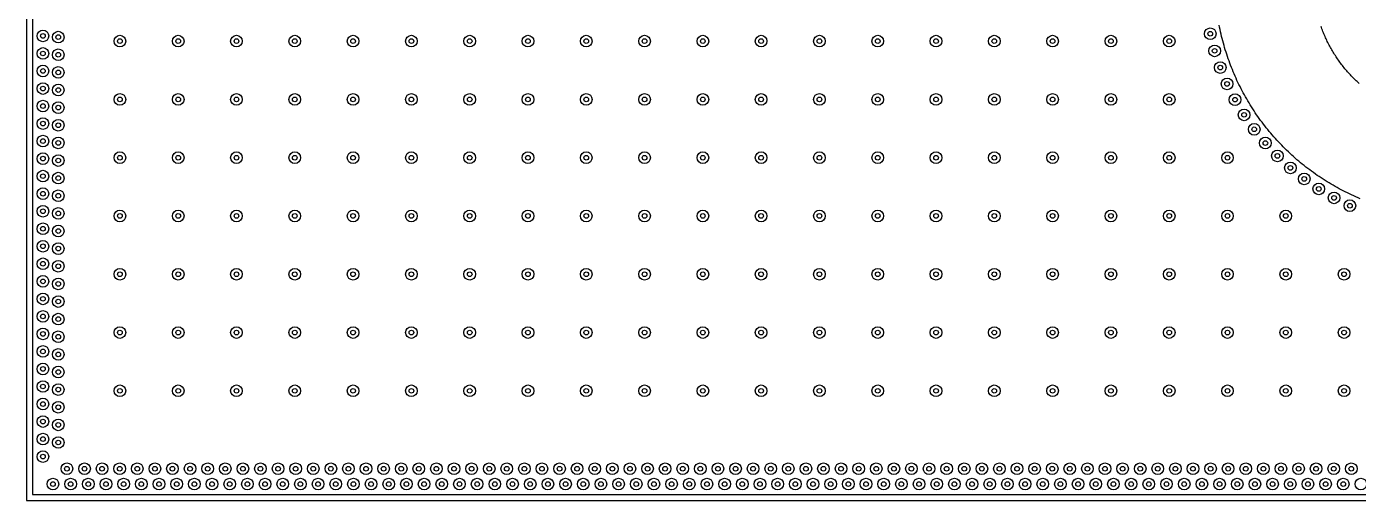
# Model space of a CAD drawing. Header units: millimetres. Extents: x 0 to 99, y -63 to 63.
# Drawn here: x -0.2 to 56.9, y -63.4 to -43.1 of the extents above; entities that cross this region are included whole.
import ezdxf

# ---------------------------------------------------------------- set-up
doc = ezdxf.new("R2010")
doc.units = ezdxf.units.MM
for name, color, linetype in [('BOARD_OUTLINE', 5, 'Continuous'), ('TOP_COPPER', 1, 'Continuous'), ('TOP_GROUND_POUR', 3, 'Continuous'), ('VIA_HOLES', 7, 'Continuous'), ('VIA_PADS', 2, 'Continuous')]:
    doc.layers.add(name, color=color, linetype=linetype)

msp = doc.modelspace()

# ---------------------------------------------------------------- linework, layer by layer
at = {"layer": 'BOARD_OUTLINE'}
msp.add_lwpolyline([(-0.25, -63.449), (99.034, -63.449), (99.034, 63.449), (-0.25, 63.449)], close=True, dxfattribs=at)
at = {"layer": 'TOP_COPPER'}
msp.add_lwpolyline([(56.894, -45.565), (56.851, -45.526), (56.808, -45.486), (56.765, -45.446), (56.723, -45.406), (56.682, -45.365), (56.64, -45.324), (56.6, -45.282), (56.559, -45.24), (56.519, -45.198), (56.48, -45.155), (56.44, -45.112), (56.402, -45.068), (56.363, -45.024), (56.326, -44.98), (56.288, -44.935), (56.251, -44.89), (56.215, -44.844), (56.179, -44.798), (56.143, -44.752), (56.108, -44.706), (56.073, -44.659), (56.039, -44.612), (56.005, -44.564), (55.972, -44.516), (55.939, -44.468), (55.907, -44.42), (55.875, -44.371), (55.843, -44.322), (55.813, -44.272), (55.782, -44.222), (55.752, -44.172), (55.723, -44.122), (55.694, -44.071), (55.666, -44.02), (55.638, -43.969), (55.61, -43.918), (55.583, -43.866), (55.557, -43.814), (55.531, -43.762), (55.506, -43.709), (55.481, -43.656), (55.457, -43.603), (55.433, -43.55), (55.41, -43.497), (55.387, -43.443), (55.365, -43.389), (55.343, -43.335), (55.322, -43.28), (55.301, -43.226), (55.281, -43.171), (55.262, -43.116)], dxfattribs=at)
at = {"layer": 'TOP_GROUND_POUR'}
for points in [[(0, -5.059), (0, -63.199), (98.784, -63.199)], [(56.939, -50.51), (56.847, -50.47), (56.756, -50.431), (56.664, -50.39), (56.573, -50.348), (56.483, -50.306), (56.393, -50.262), (56.303, -50.218), (56.214, -50.173), (56.126, -50.127), (56.037, -50.08), (55.95, -50.032), (55.862, -49.983), (55.775, -49.934), (55.689, -49.883), (55.603, -49.832), (55.518, -49.78), (55.433, -49.727), (55.349, -49.673), (55.265, -49.618), (55.182, -49.563), (55.099, -49.507), (55.017, -49.45), (54.936, -49.392), (54.855, -49.333), (54.775, -49.274), (54.695, -49.214), (54.616, -49.152), (54.537, -49.091), (54.459, -49.028), (54.382, -48.965), (54.305, -48.9), (54.229, -48.836), (54.154, -48.77), (54.079, -48.704), (54.005, -48.636), (53.931, -48.569), (53.859, -48.5), (53.786, -48.431), (53.715, -48.361), (53.644, -48.29), (53.575, -48.219), (53.505, -48.147), (53.437, -48.074), (53.369, -48.001), (53.302, -47.926), (53.235, -47.852), (53.17, -47.776), (53.105, -47.7), (53.041, -47.623), (52.977, -47.546), (52.915, -47.468), (52.853, -47.39), (52.792, -47.311), (52.731, -47.231), (52.672, -47.15), (52.613, -47.07), (52.556, -46.988), (52.498, -46.906), (52.442, -46.823), (52.387, -46.74), (52.332, -46.656), (52.278, -46.572), (52.226, -46.487), (52.173, -46.402), (52.122, -46.316), (52.072, -46.23), (52.022, -46.143), (51.973, -46.056), (51.926, -45.968), (51.878, -45.88), (51.833, -45.791), (51.787, -45.702), (51.743, -45.612), (51.699, -45.522), (51.657, -45.432), (51.615, -45.341), (51.575, -45.25), (51.535, -45.158), (51.496, -45.066), (51.458, -44.974), (51.421, -44.881), (51.384, -44.788), (51.349, -44.694), (51.315, -44.6), (51.282, -44.506), (51.249, -44.411), (51.218, -44.316), (51.187, -44.221), (51.157, -44.126), (51.128, -44.03), (51.101, -43.934), (51.074, -43.838), (51.048, -43.741), (51.023, -43.644), (50.999, -43.547), (50.976, -43.45), (50.954, -43.352), (50.933, -43.255), (50.913, -43.157), (50.894, -43.059)]]:
    msp.add_lwpolyline(points, dxfattribs=at)
at = {"layer": 'VIA_HOLES'}
for centre in [(50.511, -43.433), (0.45, -43.528), (1.107, -43.579), (3.75, -43.75), (6.25, -43.75), (8.75, -43.75), (11.25, -43.75), (13.75, -43.75), (16.25, -43.75), (18.75, -43.75), (21.25, -43.75), (23.75, -43.75), (26.25, -43.75), (28.75, -43.75), (31.25, -43.75), (33.75, -43.75), (36.25, -43.75), (38.75, -43.75), (41.25, -43.75), (43.75, -43.75), (46.25, -43.75), (48.75, -43.75), (0.45, -44.28), (1.107, -44.335), (50.699, -44.167), (0.45, -45.031), (1.107, -45.091), (50.94, -44.885), (0.45, -45.783), (51.232, -45.585), (1.107, -45.847), (3.75, -46.25), (6.25, -46.25), (8.75, -46.25), (11.25, -46.25), (13.75, -46.25), (16.25, -46.25), (18.75, -46.25), (21.25, -46.25), (23.75, -46.25), (26.25, -46.25), (28.75, -46.25), (31.25, -46.25), (33.75, -46.25), (36.25, -46.25), (38.75, -46.25), (41.25, -46.25), (43.75, -46.25), (46.25, -46.25), (48.75, -46.25), (51.573, -46.261), (0.45, -46.535), (1.107, -46.603), (51.962, -46.912), (0.45, -47.287), (1.107, -47.359), (0.45, -48.039), (52.396, -47.533), (1.107, -48.115), (52.873, -48.121), (0.45, -48.791), (1.107, -48.871), (3.75, -48.75), (6.25, -48.75), (8.75, -48.75), (11.25, -48.75), (13.75, -48.75), (16.25, -48.75), (18.75, -48.75), (21.25, -48.75), (23.75, -48.75), (26.25, -48.75), (28.75, -48.75), (31.25, -48.75), (33.75, -48.75), (36.25, -48.75), (38.75, -48.75), (41.25, -48.75), (43.75, -48.75), (46.25, -48.75), (48.75, -48.75), (51.25, -48.75), (53.392, -48.674), (53.948, -49.188), (0.45, -49.542), (1.107, -49.627), (54.541, -49.661), (0.45, -50.294), (55.165, -50.09), (1.107, -50.383), (55.819, -50.473), (56.498, -50.809), (0.45, -51.046), (1.107, -51.139), (3.75, -51.25), (6.25, -51.25), (8.75, -51.25), (11.25, -51.25), (13.75, -51.25), (16.25, -51.25), (18.75, -51.25), (21.25, -51.25), (23.75, -51.25), (26.25, -51.25), (28.75, -51.25), (31.25, -51.25), (33.75, -51.25), (36.25, -51.25), (38.75, -51.25), (41.25, -51.25), (43.75, -51.25), (46.25, -51.25), (48.75, -51.25), (51.25, -51.25), (53.75, -51.25), (0.45, -51.798), (1.107, -51.895), (0.45, -52.55), (1.107, -52.651), (0.45, -53.302), (1.107, -53.407), (3.75, -53.75), (6.25, -53.75), (8.75, -53.75), (11.25, -53.75), (13.75, -53.75), (16.25, -53.75), (18.75, -53.75), (21.25, -53.75), (23.75, -53.75), (26.25, -53.75), (28.75, -53.75), (31.25, -53.75), (33.75, -53.75), (36.25, -53.75), (38.75, -53.75), (41.25, -53.75), (43.75, -53.75), (46.25, -53.75), (48.75, -53.75), (51.25, -53.75), (53.75, -53.75), (56.25, -53.75), (0.45, -54.054), (1.107, -54.163), (0.45, -54.805), (1.107, -54.919), (0.45, -55.557), (1.107, -55.675), (0.45, -56.309), (1.107, -56.431), (3.75, -56.25), (6.25, -56.25), (8.75, -56.25), (11.25, -56.25), (13.75, -56.25), (16.25, -56.25), (18.75, -56.25), (21.25, -56.25), (23.75, -56.25), (26.25, -56.25), (28.75, -56.25), (31.25, -56.25), (33.75, -56.25), (36.25, -56.25), (38.75, -56.25), (41.25, -56.25), (43.75, -56.25), (46.25, -56.25), (48.75, -56.25), (51.25, -56.25), (53.75, -56.25), (56.25, -56.25), (0.45, -57.061), (1.107, -57.187), (0.45, -57.813), (1.107, -57.943), (0.45, -58.565), (1.107, -58.699), (3.75, -58.75), (6.25, -58.75), (8.75, -58.75), (11.25, -58.75), (13.75, -58.75), (16.25, -58.75), (18.75, -58.75), (21.25, -58.75), (23.75, -58.75), (26.25, -58.75), (28.75, -58.75), (31.25, -58.75), (33.75, -58.75), (36.25, -58.75), (38.75, -58.75), (41.25, -58.75), (43.75, -58.75), (46.25, -58.75), (48.75, -58.75), (51.25, -58.75), (53.75, -58.75), (56.25, -58.75), (0.45, -59.317), (1.107, -59.455), (0.45, -60.068), (1.107, -60.211), (0.45, -60.82), (1.107, -60.967), (0.45, -61.572), (1.477, -62.092), (2.232, -62.092), (2.986, -62.092), (3.741, -62.092), (4.495, -62.092), (5.25, -62.092), (6.004, -62.092), (6.759, -62.092), (7.514, -62.092), (8.268, -62.092), (9.023, -62.092), (9.777, -62.092), (10.532, -62.092), (11.286, -62.092), (12.041, -62.092), (12.796, -62.092), (13.55, -62.092), (14.305, -62.092), (15.059, -62.092), (15.814, -62.092), (16.568, -62.092), (17.323, -62.092), (18.078, -62.092), (18.832, -62.092), (19.587, -62.092), (20.341, -62.092), (21.096, -62.092), (21.85, -62.092), (22.605, -62.092), (23.359, -62.092), (24.114, -62.092), (24.869, -62.092), (25.623, -62.092), (26.378, -62.092), (27.132, -62.092), (27.887, -62.092), (28.641, -62.092), (29.396, -62.092), (30.151, -62.092), (30.905, -62.092), (31.66, -62.092), (32.414, -62.092), (33.169, -62.092), (33.923, -62.092), (34.678, -62.092), (35.433, -62.092), (36.187, -62.092), (36.942, -62.092), (37.696, -62.092), (38.451, -62.092), (39.205, -62.092), (39.96, -62.092), (40.715, -62.092), (41.469, -62.092), (42.224, -62.092), (42.978, -62.092), (43.733, -62.092), (44.487, -62.092), (45.242, -62.092), (45.996, -62.092), (46.751, -62.092), (47.506, -62.092), (48.26, -62.092), (49.015, -62.092), (49.769, -62.092), (50.524, -62.092), (51.278, -62.092), (52.033, -62.092), (52.788, -62.092), (53.542, -62.092), (54.297, -62.092), (55.051, -62.092), (55.806, -62.092), (56.56, -62.092), (0.879, -62.749), (1.637, -62.749), (2.395, -62.749), (3.153, -62.749), (3.911, -62.749), (4.669, -62.749), (5.427, -62.749), (6.185, -62.749), (6.943, -62.749), (7.701, -62.749), (8.459, -62.749), (9.217, -62.749), (9.975, -62.749), (10.733, -62.749), (11.491, -62.749), (12.249, -62.749), (13.007, -62.749), (13.765, -62.749), (14.523, -62.749), (15.281, -62.749), (16.039, -62.749), (16.797, -62.749), (17.555, -62.749), (18.313, -62.749), (19.071, -62.749), (19.829, -62.749), (20.587, -62.749), (21.345, -62.749), (22.103, -62.749), (22.861, -62.749), (23.619, -62.749), (24.377, -62.749), (25.135, -62.749), (25.893, -62.749), (26.651, -62.749), (27.41, -62.749), (28.168, -62.749), (28.926, -62.749), (29.684, -62.749), (30.442, -62.749), (31.2, -62.749), (31.958, -62.749), (32.716, -62.749), (33.474, -62.749), (34.232, -62.749), (34.99, -62.749), (35.748, -62.749), (36.506, -62.749), (37.264, -62.749), (38.022, -62.749), (38.78, -62.749), (39.538, -62.749), (40.296, -62.749), (41.054, -62.749), (41.812, -62.749), (42.57, -62.749), (43.328, -62.749), (44.086, -62.749), (44.844, -62.749), (45.602, -62.749), (46.36, -62.749), (47.118, -62.749), (47.876, -62.749), (48.634, -62.749), (49.392, -62.749), (50.15, -62.749), (50.908, -62.749), (51.666, -62.749), (52.424, -62.749), (53.182, -62.749), (53.94, -62.749), (54.698, -62.749), (55.456, -62.749), (56.214, -62.749)]:
    msp.add_circle(centre, 0.1, dxfattribs=at)
at = {"layer": 'VIA_PADS'}
for centre in [(0.45, -43.528), (1.107, -43.579), (50.511, -43.433), (3.75, -43.75), (6.25, -43.75), (8.75, -43.75), (11.25, -43.75), (13.75, -43.75), (16.25, -43.75), (18.75, -43.75), (21.25, -43.75), (23.75, -43.75), (26.25, -43.75), (28.75, -43.75), (31.25, -43.75), (33.75, -43.75), (36.25, -43.75), (38.75, -43.75), (41.25, -43.75), (43.75, -43.75), (46.25, -43.75), (48.75, -43.75), (50.699, -44.167), (0.45, -44.28), (1.107, -44.335), (0.45, -45.031), (1.107, -45.091), (50.94, -44.885), (0.45, -45.783), (1.107, -45.847), (51.232, -45.585), (3.75, -46.25), (6.25, -46.25), (8.75, -46.25), (11.25, -46.25), (13.75, -46.25), (16.25, -46.25), (18.75, -46.25), (21.25, -46.25), (23.75, -46.25), (26.25, -46.25), (28.75, -46.25), (31.25, -46.25), (33.75, -46.25), (36.25, -46.25), (38.75, -46.25), (41.25, -46.25), (43.75, -46.25), (46.25, -46.25), (48.75, -46.25), (51.573, -46.261), (0.45, -46.535), (1.107, -46.603), (51.962, -46.912), (0.45, -47.287), (1.107, -47.359), (52.396, -47.533), (0.45, -48.039), (1.107, -48.115), (52.873, -48.121), (0.45, -48.791), (3.75, -48.75), (6.25, -48.75), (8.75, -48.75), (11.25, -48.75), (13.75, -48.75), (16.25, -48.75), (18.75, -48.75), (21.25, -48.75), (23.75, -48.75), (26.25, -48.75), (28.75, -48.75), (31.25, -48.75), (33.75, -48.75), (36.25, -48.75), (38.75, -48.75), (41.25, -48.75), (43.75, -48.75), (46.25, -48.75), (48.75, -48.75), (51.25, -48.75), (53.392, -48.674), (1.107, -48.871), (53.948, -49.188), (0.45, -49.542), (1.107, -49.627), (54.541, -49.661), (0.45, -50.294), (1.107, -50.383), (55.165, -50.09), (55.819, -50.473), (0.45, -51.046), (56.498, -50.809), (1.107, -51.139), (3.75, -51.25), (6.25, -51.25), (8.75, -51.25), (11.25, -51.25), (13.75, -51.25), (16.25, -51.25), (18.75, -51.25), (21.25, -51.25), (23.75, -51.25), (26.25, -51.25), (28.75, -51.25), (31.25, -51.25), (33.75, -51.25), (36.25, -51.25), (38.75, -51.25), (41.25, -51.25), (43.75, -51.25), (46.25, -51.25), (48.75, -51.25), (51.25, -51.25), (53.75, -51.25), (0.45, -51.798), (1.107, -51.895), (0.45, -52.55), (1.107, -52.651), (0.45, -53.302), (1.107, -53.407), (3.75, -53.75), (6.25, -53.75), (8.75, -53.75), (11.25, -53.75), (13.75, -53.75), (16.25, -53.75), (18.75, -53.75), (21.25, -53.75), (23.75, -53.75), (26.25, -53.75), (28.75, -53.75), (31.25, -53.75), (33.75, -53.75), (36.25, -53.75), (38.75, -53.75), (41.25, -53.75), (43.75, -53.75), (46.25, -53.75), (48.75, -53.75), (51.25, -53.75), (53.75, -53.75), (56.25, -53.75), (0.45, -54.054), (1.107, -54.163), (0.45, -54.805), (1.107, -54.919), (0.45, -55.557), (1.107, -55.675), (0.45, -56.309), (1.107, -56.431), (3.75, -56.25), (6.25, -56.25), (8.75, -56.25), (11.25, -56.25), (13.75, -56.25), (16.25, -56.25), (18.75, -56.25), (21.25, -56.25), (23.75, -56.25), (26.25, -56.25), (28.75, -56.25), (31.25, -56.25), (33.75, -56.25), (36.25, -56.25), (38.75, -56.25), (41.25, -56.25), (43.75, -56.25), (46.25, -56.25), (48.75, -56.25), (51.25, -56.25), (53.75, -56.25), (56.25, -56.25), (0.45, -57.061), (1.107, -57.187), (0.45, -57.813), (1.107, -57.943), (0.45, -58.565), (1.107, -58.699), (3.75, -58.75), (6.25, -58.75), (8.75, -58.75), (11.25, -58.75), (13.75, -58.75), (16.25, -58.75), (18.75, -58.75), (21.25, -58.75), (23.75, -58.75), (26.25, -58.75), (28.75, -58.75), (31.25, -58.75), (33.75, -58.75), (36.25, -58.75), (38.75, -58.75), (41.25, -58.75), (43.75, -58.75), (46.25, -58.75), (48.75, -58.75), (51.25, -58.75), (53.75, -58.75), (56.25, -58.75), (0.45, -59.317), (1.107, -59.455), (0.45, -60.068), (1.107, -60.211), (0.45, -60.82), (1.107, -60.967), (0.45, -61.572), (1.477, -62.092), (2.232, -62.092), (2.986, -62.092), (3.741, -62.092), (4.495, -62.092), (5.25, -62.092), (6.004, -62.092), (6.759, -62.092), (7.514, -62.092), (8.268, -62.092), (9.023, -62.092), (9.777, -62.092), (10.532, -62.092), (11.286, -62.092), (12.041, -62.092), (12.796, -62.092), (13.55, -62.092), (14.305, -62.092), (15.059, -62.092), (15.814, -62.092), (16.568, -62.092), (17.323, -62.092), (18.078, -62.092), (18.832, -62.092), (19.587, -62.092), (20.341, -62.092), (21.096, -62.092), (21.85, -62.092), (22.605, -62.092), (23.359, -62.092), (24.114, -62.092), (24.869, -62.092), (25.623, -62.092), (26.378, -62.092), (27.132, -62.092), (27.887, -62.092), (28.641, -62.092), (29.396, -62.092), (30.151, -62.092), (30.905, -62.092), (31.66, -62.092), (32.414, -62.092), (33.169, -62.092), (33.923, -62.092), (34.678, -62.092), (35.433, -62.092), (36.187, -62.092), (36.942, -62.092), (37.696, -62.092), (38.451, -62.092), (39.205, -62.092), (39.96, -62.092), (40.715, -62.092), (41.469, -62.092), (42.224, -62.092), (42.978, -62.092), (43.733, -62.092), (44.487, -62.092), (45.242, -62.092), (45.996, -62.092), (46.751, -62.092), (47.506, -62.092), (48.26, -62.092), (49.015, -62.092), (49.769, -62.092), (50.524, -62.092), (51.278, -62.092), (52.033, -62.092), (52.788, -62.092), (53.542, -62.092), (54.297, -62.092), (55.051, -62.092), (55.806, -62.092), (56.56, -62.092), (0.879, -62.749), (1.637, -62.749), (2.395, -62.749), (3.153, -62.749), (3.911, -62.749), (4.669, -62.749), (5.427, -62.749), (6.185, -62.749), (6.943, -62.749), (7.701, -62.749), (8.459, -62.749), (9.217, -62.749), (9.975, -62.749), (10.733, -62.749), (11.491, -62.749), (12.249, -62.749), (13.007, -62.749), (13.765, -62.749), (14.523, -62.749), (15.281, -62.749), (16.039, -62.749), (16.797, -62.749), (17.555, -62.749), (18.313, -62.749), (19.071, -62.749), (19.829, -62.749), (20.587, -62.749), (21.345, -62.749), (22.103, -62.749), (22.861, -62.749), (23.619, -62.749), (24.377, -62.749), (25.135, -62.749), (25.893, -62.749), (26.651, -62.749), (27.41, -62.749), (28.168, -62.749), (28.926, -62.749), (29.684, -62.749), (30.442, -62.749), (31.2, -62.749), (31.958, -62.749), (32.716, -62.749), (33.474, -62.749), (34.232, -62.749), (34.99, -62.749), (35.748, -62.749), (36.506, -62.749), (37.264, -62.749), (38.022, -62.749), (38.78, -62.749), (39.538, -62.749), (40.296, -62.749), (41.054, -62.749), (41.812, -62.749), (42.57, -62.749), (43.328, -62.749), (44.086, -62.749), (44.844, -62.749), (45.602, -62.749), (46.36, -62.749), (47.118, -62.749), (47.876, -62.749), (48.634, -62.749), (49.392, -62.749), (50.15, -62.749), (50.908, -62.749), (51.666, -62.749), (52.424, -62.749), (53.182, -62.749), (53.94, -62.749), (54.698, -62.749), (55.456, -62.749), (56.214, -62.749), (56.972, -62.749)]:
    msp.add_circle(centre, 0.25, dxfattribs=at)

doc.saveas('drawing.dxf')
